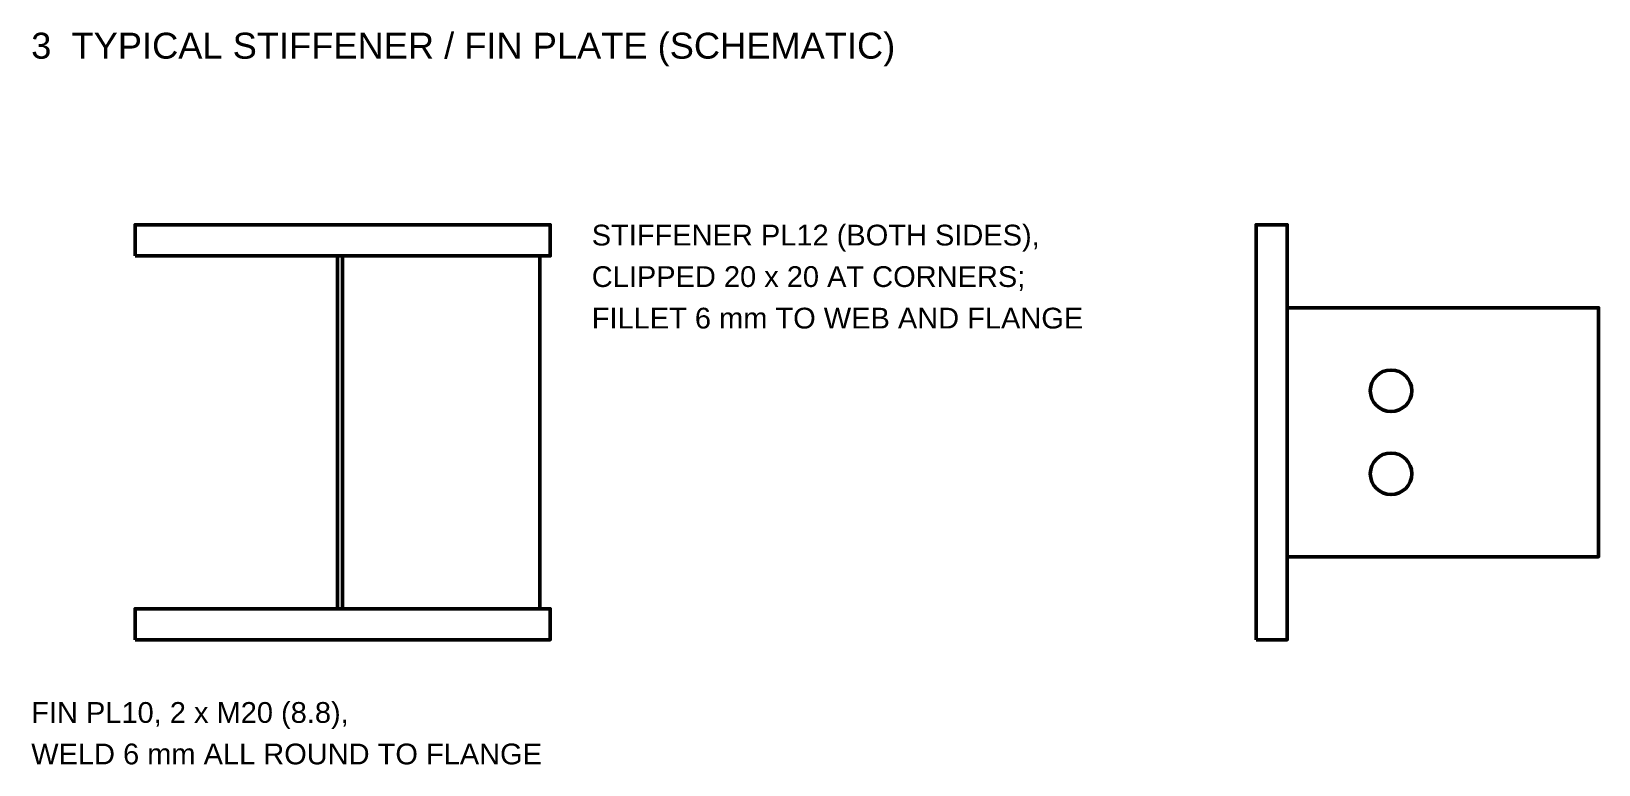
# Model space of a CAD drawing. Header units: millimetres. Extents: x 14 to 165, y 108 to 179.
import ezdxf

# ---------------------------------------------------------------- set-up
doc = ezdxf.new("R2010")
doc.units = ezdxf.units.MM
doc.layers.add('S-ANNO-TEXT', color=7, linetype='Continuous', lineweight=18)
doc.layers.add('S-STEEL-OUTLINE', color=7, linetype='Continuous', lineweight=50)
doc.styles.add('TEXT_2.0', font='arial.ttf')
doc.styles.add('TEXT_2.5', font='arial.ttf')

msp = doc.modelspace()

# ---------------------------------------------------------------- linework, layer by layer
at = {"layer": 'S-STEEL-OUTLINE'}
msp.add_line((44, 123), (44, 157), dxfattribs=at)
for points in [[(24, 157), (64, 157), (64, 160), (24, 160)], [(132, 120), (135, 120), (135, 160), (132, 160)], [(43.5, 123), (63, 123), (63, 157), (43.5, 157)], [(135, 128), (165, 128), (165, 152), (135, 152)], [(24, 120), (64, 120), (64, 123), (24, 123)]]:
    msp.add_lwpolyline(points, close=True, dxfattribs=at)
for centre in [(145, 144), (145, 136)]:
    msp.add_circle(centre, 2, dxfattribs=at)

# ---------------------------------------------------------------- texts
at = {"layer": 'S-ANNO-TEXT'}
for s, height, style, p in [('3  TYPICAL STIFFENER / FIN PLATE (SCHEMATIC)', 2.5, 'TEXT_2.5', (14, 176)), ('STIFFENER PL12 (BOTH SIDES),', 2, 'TEXT_2.0', (68, 158)), ('CLIPPED 20 x 20 AT CORNERS;', 2, 'TEXT_2.0', (68, 154)), ('FILLET 6 mm TO WEB AND FLANGE', 2, 'TEXT_2.0', (68, 150)), ('FIN PL10, 2 x M20 (8.8),', 2, 'TEXT_2.0', (14, 112)), ('WELD 6 mm ALL ROUND TO FLANGE', 2, 'TEXT_2.0', (14, 108))]:
    msp.add_text(s, height=height, dxfattribs=dict(at, style=style)).set_placement(p)

doc.saveas('drawing.dxf')
